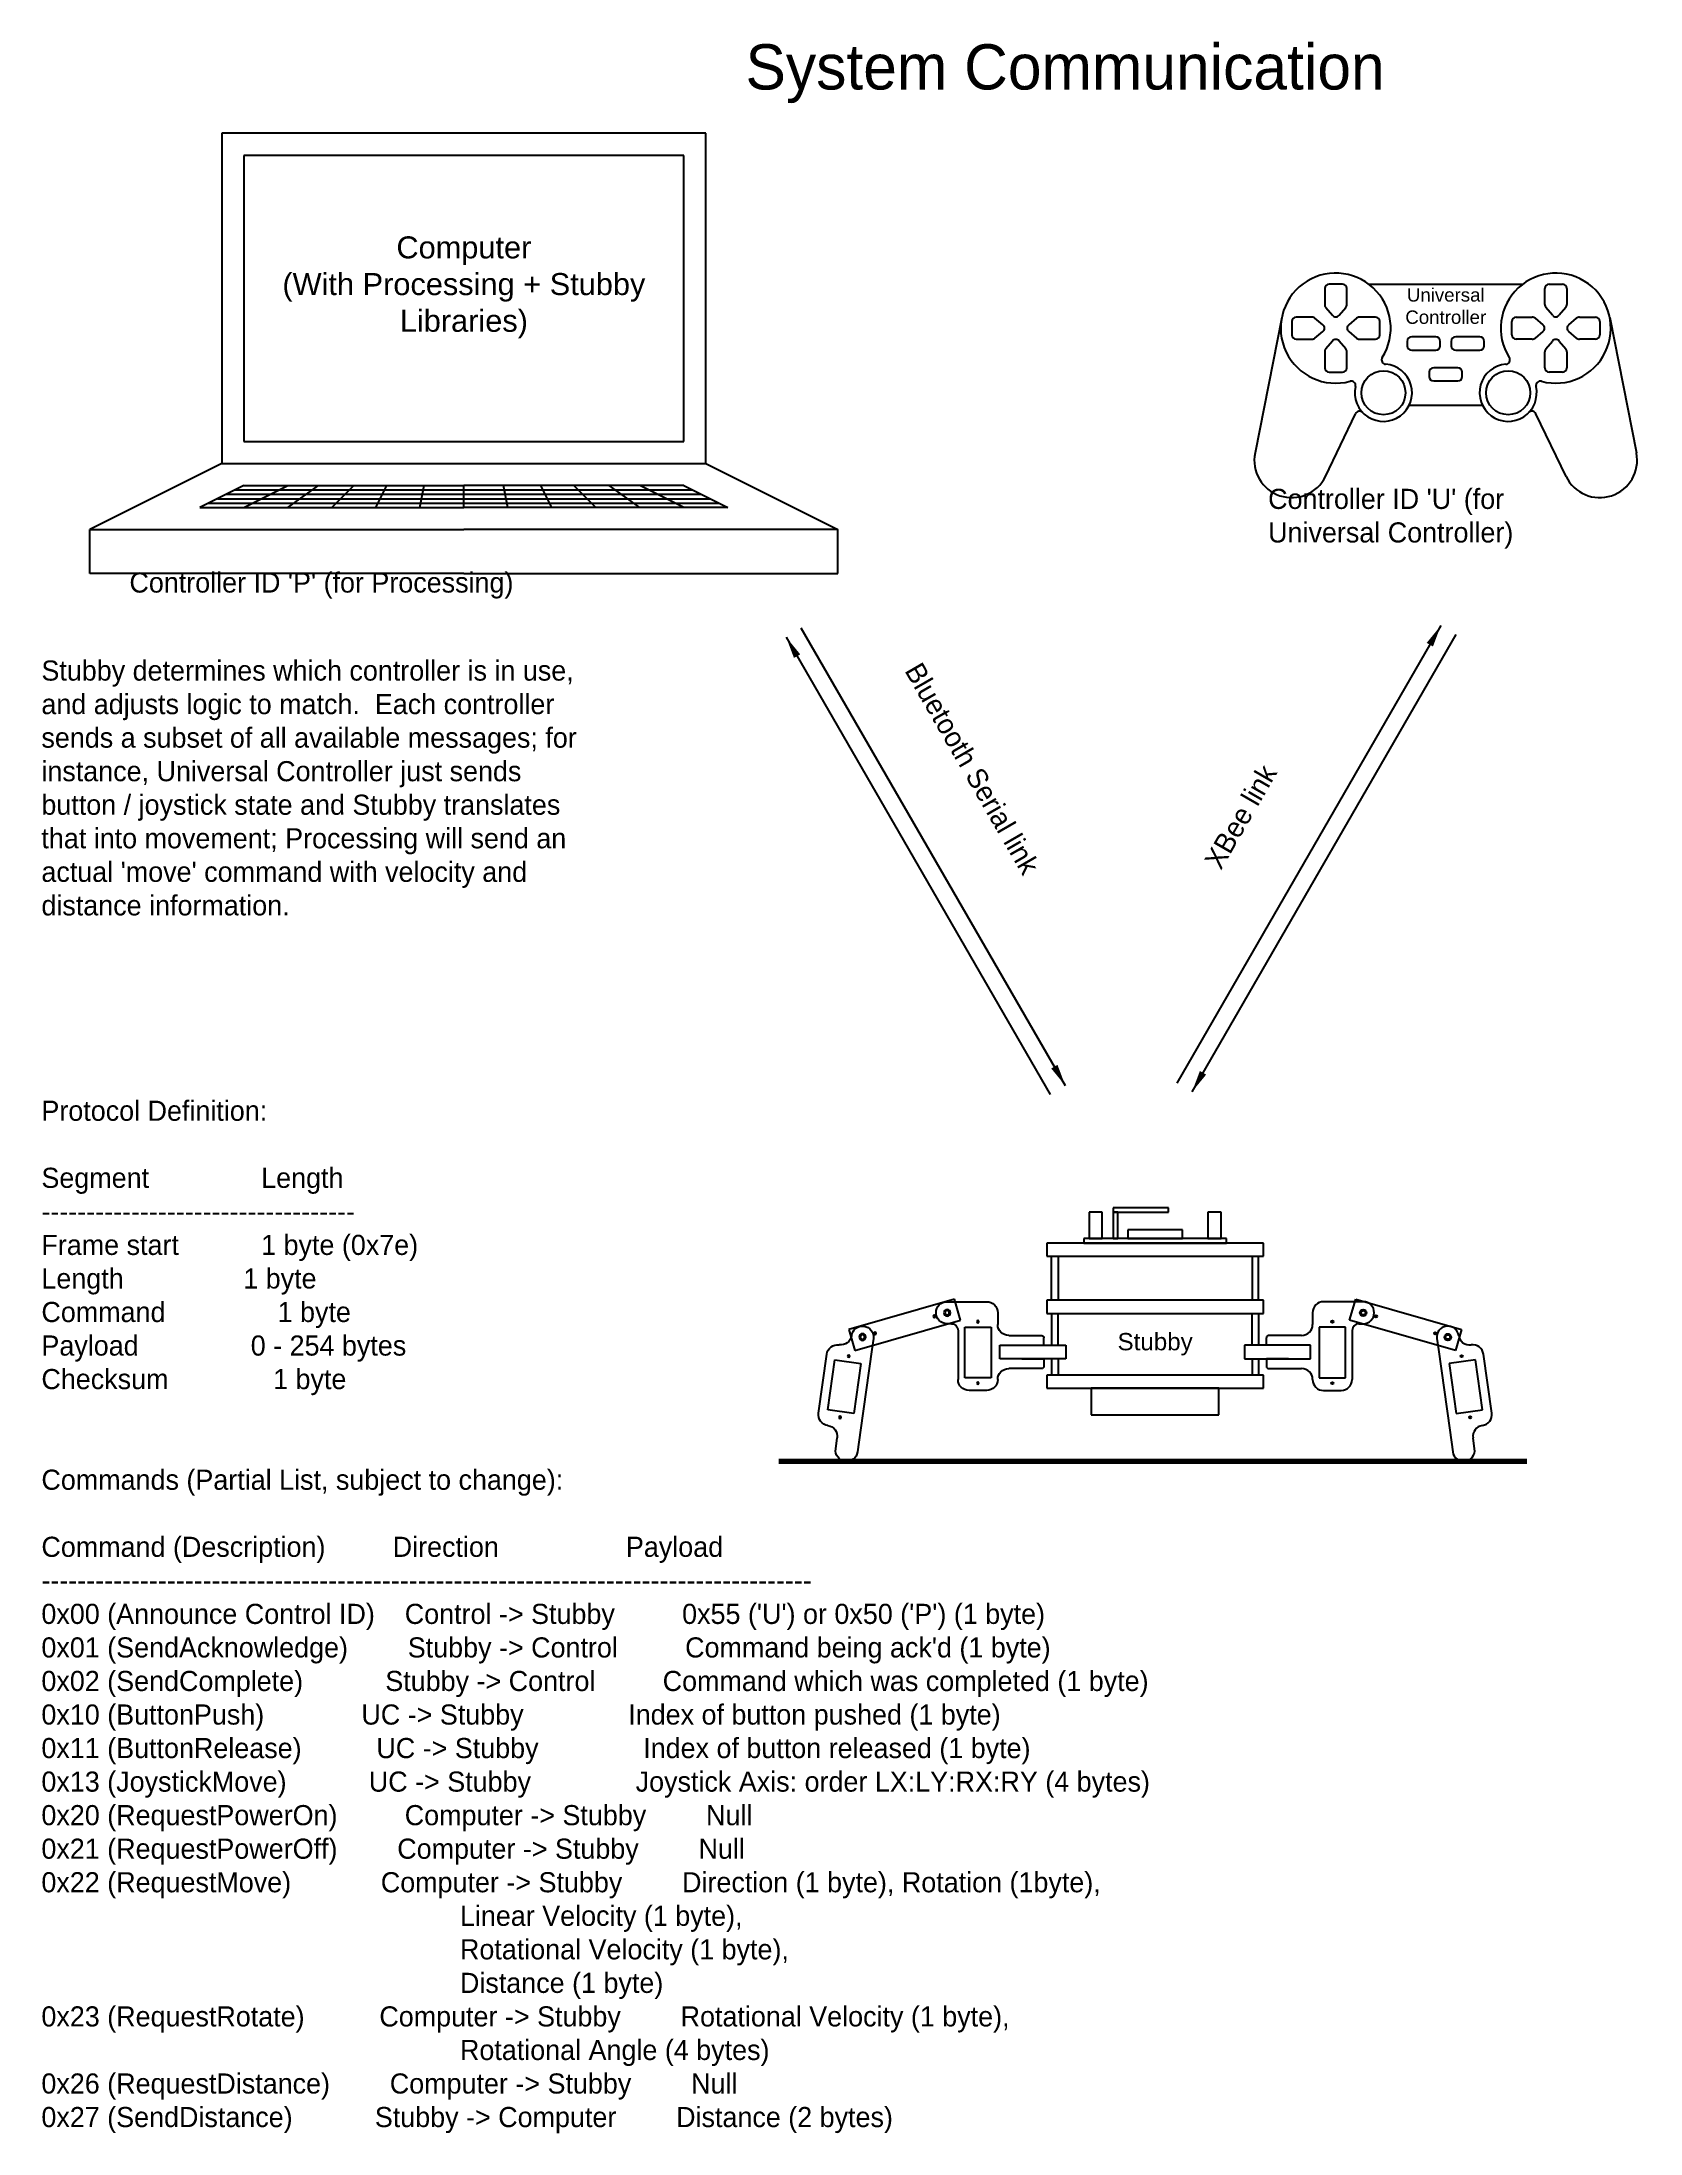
# Model space of a CAD drawing. Header units: millimetres. Extents: x 10 to 192, y 33 to 270.
import ezdxf

# ---------------------------------------------------------------- set-up
doc = ezdxf.new("R2010")
doc.units = ezdxf.units.MM
doc.layers.get('0').update_dxf_attribs({"linetype": 'CONTINUOUS', "lineweight": 25, "true_color": 0x000000})
doc.styles.get("Standard").update_dxf_attribs({"font": ''})
doc.styles.add('textstyle0', font='')
doc.styles.add('textstyle1', font='')
doc.styles.add('textstyle2', font='')
doc.styles.add('textstyle3', font='')
doc.styles.add('textstyle4', font='')
doc.styles.add('textstyle5', font='')
doc.styles.add('textstyle6', font='')
doc.styles.add('textstyle7', font='')
doc.styles.add('textstyle8', font='')
doc.styles.add('textstyle9', font='')
doc.styles.get('Standard').set_extended_font_data('txt')
doc.styles.get('textstyle0').set_extended_font_data('Arial')
doc.styles.get('textstyle1').set_extended_font_data('Arial')
doc.styles.get('textstyle2').set_extended_font_data('Arial')
doc.styles.get('textstyle3').set_extended_font_data('Droid Sans Mono')
doc.styles.get('textstyle4').set_extended_font_data('Droid Sans Mono')
doc.styles.get('textstyle5').set_extended_font_data('Droid Sans Mono')
doc.styles.get('textstyle6').set_extended_font_data('Droid Sans Mono')
doc.styles.get('textstyle7').set_extended_font_data('Droid Sans Mono')
doc.styles.get('textstyle8').set_extended_font_data('Droid Sans Mono')
doc.styles.get('textstyle9').set_extended_font_data('Droid Sans Mono')
doc.dimstyles.get("Standard").update_dxf_attribs({"dimtxt": 2.5, "dimasz": 2.5, "dimexe": 1.25, "dimexo": 0.625, "dimtad": 1, "dimtxsty": 'Standard', "dimcen": 2.5, "dimadec": 0, "dimazin": 0, "dimtfac": 1, "dimtmove": 0, "dimatfit": 3, "dimfxl": 1, "dimarcsym": 0})

# ---------------------------------------------------------------- blocks, each defined once
blk = doc.blocks.new('universal_controller')
for p, q in [((-15.62, -1.5), (-15.62, -3.32)), ((-13.63, -1), (-15.13, -1)), ((-13.12, -3.32), (-13.12, -1.5)), ((-10.62, -1), (6.88, -1)), ((9.38, -3.32), (9.38, -1.5)), ((9.88, -1), (11.38, -1)), ((11.88, -1.5), (11.88, -3.32)), ((-17.06, -4.75), (-18.88, -4.75)), ((-15.51, -3.64), (-14.76, -4.54)), ((-13.99, -4.54), (-13.24, -3.64)), ((-9.88, -4.75), (-11.69, -4.75)), ((6.12, -4.75), (7.94, -4.75)), ((10.24, -4.54), (9.49, -3.64)), ((11.76, -3.64), (11.01, -4.54)), ((13.31, -4.75), (15.12, -4.75)), ((-20.51, -4.79), (-23.54, -20.18)), ((-19.38, -5.25), (-19.38, -6.75)), ((-15.84, -5.62), (-16.74, -4.87)), ((-16.74, -7.13), (-15.84, -6.38)), ((-12.01, -4.87), (-12.91, -5.62)), ((-12.91, -6.38), (-12.01, -7.13)), ((-9.38, -6.75), (-9.38, -5.25)), ((-3, -7), (-5.75, -7)), ((2, -7), (-0.75, -7)), ((5.62, -6.75), (5.62, -5.25)), ((8.26, -4.87), (9.16, -5.62)), ((9.16, -6.38), (8.26, -7.13)), ((12.09, -5.62), (12.99, -4.87)), ((12.99, -7.13), (12.09, -6.38)), ((15.62, -5.25), (15.62, -6.75)), ((16.76, -4.79), (19.79, -20.18)), ((-18.88, -7.25), (-17.06, -7.25)), ((-15.62, -8.68), (-15.62, -10.5)), ((-14.76, -7.46), (-15.51, -8.36)), ((-13.24, -8.36), (-13.99, -7.46)), ((-13.12, -10.5), (-13.12, -8.68)), ((-11.69, -7.25), (-9.88, -7.25)), ((-6.25, -7.5), (-6.25, -8)), ((-5.75, -8.5), (-3, -8.5)), ((-2.5, -8), (-2.5, -7.5)), ((-1.25, -7.5), (-1.25, -8)), ((-0.75, -8.5), (2, -8.5)), ((2.5, -8), (2.5, -7.5)), ((7.94, -7.25), (6.12, -7.25)), ((9.38, -10.5), (9.38, -8.68)), ((9.49, -8.36), (10.24, -7.46)), ((11.01, -7.46), (11.76, -8.36)), ((11.88, -8.68), (11.88, -10.5)), ((15.12, -7.25), (13.31, -7.25)), ((-15.13, -11), (-13.63, -11)), ((-3.75, -11), (-3.75, -11.5)), ((-0.5, -10.5), (-3.25, -10.5)), ((0, -11.5), (0, -11)), ((11.38, -11), (9.88, -11)), ((-3.25, -12), (-0.5, -12)), ((-15.55, -22.84), (-12.12, -15.72)), ((-6.03, -14.75), (2.28, -14.75)), ((11.8, -22.84), (8.37, -15.72))]:
    blk.add_line(p, q)
for centre in [(-8.96, -13.34), (5.21, -13.34)]:
    blk.add_circle(centre, 2.5)
for centre, radius, start, end in [((-14.38, -6), 6.25, 327.7169, 285.0669), ((10.62, -6), 6.25, 254.9331, 212.2831), ((-15.13, -1.5), 0.5, 90, 180), ((-13.63, -1.5), 0.5, 0, 90), ((9.88, -1.5), 0.5, 90, 180), ((11.38, -1.5), 0.5, 360, 90), ((-18.88, -5.25), 0.5, 90, 180), ((-17.06, -5.25), 0.5, 50.1944, 90), ((-15.13, -3.32), 0.5, 180, 219.8056), ((-14.38, -4.22), 0.5, 219.8056, 320.1944), ((-13.63, -3.32), 0.5, 320.1944, 0), ((-11.69, -5.25), 0.5, 90, 129.8056), ((-9.88, -5.25), 0.5, 0, 90), ((6.12, -5.25), 0.5, 90, 180), ((7.94, -5.25), 0.5, 50.1944, 90), ((9.88, -3.32), 0.5, 180, 219.8056), ((10.62, -4.22), 0.5, 219.8056, 320.1944), ((11.38, -3.32), 0.5, 320.1944, 360), ((13.31, -5.25), 0.5, 90, 129.8056), ((15.12, -5.25), 0.5, 360, 90), ((-18.88, -6.75), 0.5, 180, 270), ((-16.16, -6), 0.5, 309.8056, 50.1944), ((-12.59, -6), 0.5, 129.8056, 230.1944), ((-9.88, -6.75), 0.5, 270, 0), ((-5.75, -7.5), 0.5, 90, 180), ((-3, -7.5), 0.5, 0, 90), ((-0.75, -7.5), 0.5, 90, 180), ((2, -7.5), 0.5, 0, 90), ((6.12, -6.75), 0.5, 180, 270), ((8.84, -6), 0.5, 309.8056, 50.1944), ((12.41, -6), 0.5, 129.8056, 230.1944), ((15.12, -6.75), 0.5, 270, 360), ((-17.06, -6.75), 0.5, 270, 309.8056), ((-15.13, -8.68), 0.5, 140.1944, 180), ((-14.38, -7.78), 0.5, 39.8056, 140.1944), ((-13.63, -8.68), 0.5, 0, 39.8056), ((-11.69, -6.75), 0.5, 230.1944, 270), ((-8.67, -9.61), 0.5, 147.7169, 265.5038), ((-5.75, -8), 0.5, 180, 270), ((-3, -8), 0.5, 270, 0), ((-0.75, -8), 0.5, 180, 270), ((2, -8), 0.5, 270, 0), ((4.92, -9.61), 0.5, 274.4962, 32.2831), ((7.94, -6.75), 0.5, 270, 309.8056), ((9.88, -8.68), 0.5, 140.1944, 180), ((10.62, -7.78), 0.5, 39.8056, 140.1944), ((11.38, -8.68), 0.5, 360, 39.8056), ((13.31, -6.75), 0.5, 230.1944, 270), ((-15.13, -10.5), 0.5, 180, 270), ((-13.63, -10.5), 0.5, 270, 0), ((-8.96, -13.34), 3.25, 167.28, 85.5038), ((-3.25, -11), 0.5, 90, 180), ((-3.25, -11.5), 0.5, 180, 270), ((-0.5, -11), 0.5, 0, 90), ((-0.5, -11.5), 0.5, 270, 0), ((5.21, -13.34), 3.25, 94.4962, 12.72), ((9.88, -10.5), 0.5, 180, 270), ((11.38, -10.5), 0.5, 270, 360), ((-12.62, -12.52), 0.5, 347.28, 105.0669), ((8.87, -12.52), 0.5, 74.9331, 192.72), ((-11.67, -15.94), 0.5, 43.8198, 154.2982), ((7.92, -15.94), 0.5, 25.7018, 136.1802), ((-19.38, -21), 4.25, 168.8319, 334.2982), ((15.62, -21), 4.25, 205.7018, 11.1681)]:
    blk.add_arc(centre, radius, start, end)
at = {"insert": (-1.88, -3.5), "char_height": 1.25, "attachment_point": 5, "style": 'textstyle1'}
blk.add_mtext('\\H1.51786;Universal\\PController', dxfattribs=at)
blk = doc.blocks.new('computer')
for p, q in [((27.5, 22.5), (-27.5, 22.5)), ((-27.5, 22.5), (-27.5, -15)), ((27.5, -15), (27.5, 22.5)), ((25, 20), (-25, 20)), ((-25, 20), (-25, -12.5)), ((25, -12.5), (25, 20)), ((-25, -12.5), (25, -12.5)), ((-27.5, -15), (-42.5, -22.5)), ((-27.5, -15), (27.5, -15)), ((27.5, -15), (42.5, -22.5)), ((-25, -17.5), (-30, -20)), ((-28, -19), (28, -19)), ((-27, -18.5), (27, -18.5)), ((-26, -18), (26, -18)), ((-25, -17.5), (0, -17.5)), ((-25, -20), (-20, -17.5)), ((-20, -20), (-16.5, -17.5)), ((-15, -20), (-12.5, -17.5)), ((-10, -20), (-8.75, -17.5)), ((-5, -20), (-4.5, -17.5)), ((0, -20), (0, -17.5)), ((25, -17.5), (0, -17.5)), ((0, -20), (0, -17.5)), ((5, -20), (4.5, -17.5)), ((10, -20), (8.75, -17.5)), ((15, -20), (12.5, -17.5)), ((20, -20), (16.5, -17.5)), ((25, -20), (20, -17.5)), ((25, -17.5), (30, -20)), ((-30, -20), (0, -20)), ((-29, -19.5), (29, -19.5)), ((30, -20), (0, -20)), ((-42.5, -22.5), (0, -22.5)), ((-42.5, -27.5), (-42.5, -22.5)), ((-42.5, -22.5), (-42.5, -22.5)), ((42.5, -22.5), (0, -22.5)), ((42.5, -27.5), (42.5, -22.5)), ((42.5, -22.5), (42.5, -22.5)), ((0, -27.5), (-42.5, -27.5)), ((0, -27.5), (42.5, -27.5))]:
    blk.add_line(p, q)
at = {"insert": (0, 5), "char_height": 1.25, "attachment_point": 5, "style": 'textstyle2'}
blk.add_mtext('\\H2.5;Computer\\P(With Processing + Stubby \\PLibraries)', dxfattribs=at)
blk = doc.blocks.new('servo_mount')
for p, q in [((-6, 11.5), (-6, -11.5)), ((6, 11.5), (-6, 11.5)), ((-6, 11.5), (-6, -11.5)), ((6, 11.5), (-6, 11.5)), ((-6, 11.5), (-6, -11.5)), ((6, 11.5), (-6, 11.5)), ((6, -11.5), (6, 11.5)), ((6, -11.5), (6, 11.5)), ((6, -11.5), (6, 11.5)), ((-6, -11.5), (6, -11.5)), ((-6, -11.5), (6, -11.5)), ((-6, -11.5), (6, -11.5))]:
    blk.add_line(p, q)
for centre in [(0, 14), (0, 14), (0, 14), (0, -14), (0, -14), (0, -14)]:
    blk.add_circle(centre, 0.5)
blk = doc.blocks.new('tibia')
for p, q in [((-5, 0), (-5, -5)), ((-5, 0), (-5, -5)), ((-5, 0), (-5, -5)), ((-5, 0), (-5, -5)), ((0, 5), (0, 5)), ((0, 5), (0, 5)), ((0, 5), (0, 5)), ((0, 5), (0, 5)), ((5, 0), (5, 0)), ((5, 0), (5, 0)), ((5, 0), (5, 0)), ((5, 0), (5, 0)), ((-5, -5), (-5, -42)), ((-5, -5), (-5, -42)), ((-5, -5), (-5, -42)), ((-5, -5), (-5, -42)), ((10, -5), (10, -5)), ((10, -5), (10, -5)), ((10, -5), (10, -5)), ((10, -5), (10, -5)), ((15, -37), (15, -10)), ((15, -37), (15, -10)), ((15, -37), (15, -10)), ((15, -37), (15, -10)), ((-5, -42), (-5, -52)), ((-5, -42), (-5, -52)), ((-5, -42), (-5, -52)), ((-5, -42), (-5, -52)), ((5, -52), (5, -47)), ((5, -52), (5, -47)), ((5, -52), (5, -47)), ((5, -52), (5, -47)), ((10, -42), (10, -42)), ((10, -42), (10, -42)), ((10, -42), (10, -42)), ((10, -42), (10, -42)), ((0, -57), (0, -57)), ((0, -57), (0, -57)), ((0, -57), (0, -57)), ((0, -57), (0, -57))]:
    blk.add_line(p, q)
blk.add_circle((0, 0), 1.5)
blk.add_circle((0, 0), 1.5)
blk.add_circle((0, 0), 1.5)
blk.add_circle((0, 0), 1.5)
for centre, start, end in [((0, 0), 90, 180), ((0, 0), 90, 180), ((0, 0), 90, 180), ((0, 0), 90, 180), ((0, 0), 0, 90), ((0, 0), 0, 90), ((0, 0), 0, 90), ((0, 0), 0, 90), ((10, 0), 180, 270), ((10, 0), 180, 270), ((10, 0), 180, 270), ((10, 0), 180, 270), ((10, -10), 0, 90), ((10, -10), 0, 90), ((10, -10), 0, 90), ((10, -10), 0, 90), ((10, -37), 270, 0), ((10, -37), 270, 0), ((10, -37), 270, 0), ((10, -37), 270, 0), ((10, -47), 90, 180), ((10, -47), 90, 180), ((10, -47), 90, 180), ((10, -47), 90, 180), ((0, -52), 180, 270), ((0, -52), 180, 270), ((0, -52), 180, 270), ((0, -52), 180, 270), ((0, -52), 270, 0), ((0, -52), 270, 0), ((0, -52), 270, 0), ((0, -52), 270, 0)]:
    blk.add_arc(centre, 5, start, end)
blk.add_blockref('servo_mount', (5, -23.5))
blk.add_blockref('servo_mount', (5, -23.5))
blk.add_blockref('servo_mount', (5, -23.5))
blk.add_blockref('servo_mount', (5, -23.5))
blk = doc.blocks.new('femur_tibia')
for p, q in [((-25, -5), (-25, 5)), ((-25, 5), (25, 5)), ((-25, -5), (-25, 5)), ((-25, 5), (25, 5)), ((-25, -5), (-25, 5)), ((-25, 5), (25, 5)), ((-25, -5), (-25, 5)), ((-25, 5), (25, 5)), ((25, 5), (25, -5)), ((25, 5), (25, -5)), ((25, 5), (25, -5)), ((25, 5), (25, -5)), ((25, -5), (-25, -5)), ((25, -5), (-25, -5)), ((25, -5), (-25, -5)), ((25, -5), (-25, -5))]:
    blk.add_line(p, q)
for centre, radius in [((-20, 0), 1), ((-20, 0), 1), ((-20, 0), 1), ((-20, 0), 1), ((-14, 0), 0.5), ((-14, 0), 0.5), ((-14, 0), 0.5), ((-14, 0), 0.5), ((14, 0), 0.5), ((14, 0), 0.5), ((14, 0), 0.5), ((14, 0), 0.5), ((20, 0), 1), ((20, 0), 1), ((20, 0), 1), ((20, 0), 1)]:
    blk.add_circle(centre, radius)
blk = doc.blocks.new('femur_vertical')
for p, q in [((29, 22.825), (16, 22.825)), ((29, 22.825), (16, 22.825)), ((34, 22.825), (29, 22.825)), ((34, 22.825), (29, 22.825)), ((11, 17.825), (11, 12.5)), ((11, 17.825), (11, 12.5)), ((29, 9.825), (29, -12.5)), ((29, 9.825), (29, -12.5)), ((32, 12.825), (34, 12.825)), ((32, 12.825), (34, 12.825)), ((39, 17.825), (39, 17.825)), ((39, 17.825), (39, 17.825)), ((39, 17.825), (39, 17.825)), ((39, 17.825), (39, 17.825)), ((-10, 3.175), (-10, 6.5)), ((-10, 3.175), (-10, 6.5)), ((0, 3.175), (-10, 3.175)), ((0, 3.175), (-10, 3.175)), ((0, 3.175), (-10, 3.175)), ((0, 3.175), (-10, 3.175)), ((6, 7.5), (-9, 7.5)), ((6, 7.5), (-9, 7.5)), ((0, -3.175), (-10, -3.175)), ((-10, -3.175), (-10, -6.5)), ((0, -3.175), (-10, -3.175)), ((0, -3.175), (-10, -3.175)), ((-10, -3.175), (-10, -6.5)), ((0, -3.175), (-10, -3.175)), ((-9, -7.5), (6, -7.5)), ((-9, -7.5), (6, -7.5)), ((16, -17.5), (24, -17.5)), ((16, -17.5), (24, -17.5))]:
    blk.add_line(p, q)
at = {"color": 7, "true_color": 0x000000}
for p, q in [((10, 3.175), (-20, 3.175)), ((-20, 3.175), (-20, -3.175)), ((10, 3.175), (-20, 3.175)), ((-20, 3.175), (-20, -3.175)), ((10, -3.175), (10, 3.175)), ((10, -3.175), (10, 3.175)), ((-20, -3.175), (10, -3.175)), ((-20, -3.175), (10, -3.175))]:
    blk.add_line(p, q, dxfattribs=at)
blk.add_circle((34, 17.825), 1.5)
blk.add_circle((34, 17.825), 1.5)
blk.add_circle((34, 17.825), 1.5)
blk.add_circle((34, 17.825), 1.5)
for centre, radius, start, end in [((16, 17.825), 5, 90, 180), ((16, 17.825), 5, 90, 180), ((34, 17.825), 5, 0, 90), ((34, 17.825), 5, 0, 90), ((6, 12.5), 5, 270, 0), ((6, 12.5), 5, 270, 0), ((32, 9.825), 3, 90, 180), ((32, 9.825), 3, 90, 180), ((34, 17.825), 5, 270, 0), ((34, 17.825), 5, 270, 0), ((-9, 6.5), 1, 90, 180), ((-9, 6.5), 1, 90, 180), ((-9, -6.5), 1, 180, 270), ((-9, -6.5), 1, 180, 270), ((6, -12.5), 5, 0, 90), ((6, -12.5), 5, 0, 90), ((16, -12.5), 5, 180, 270), ((16, -12.5), 5, 180, 270), ((24, -12.5), 5, 270, 0), ((24, -12.5), 5, 270, 0)]:
    blk.add_arc(centre, radius, start, end)
blk.add_blockref('servo_mount', (20, -0.175))
blk.add_blockref('servo_mount', (20, -0.175))
blk = doc.blocks.new('stubby')
for p, q in [((1.5, -4.5), (-4.75, -4.5)), ((-4.75, -4.5), (-4.75, -5)), ((1.5, -5), (1.5, -4.5)), ((-6, -5), (-7.5, -5)), ((-7.5, -5), (-7.5, -8)), ((-6, -8), (-6, -5)), ((-4.25, -5), (-4.75, -5)), ((-4.75, -5), (-4.75, -8)), ((-4.75, -5), (1.5, -5)), ((-4.25, -8), (-4.25, -5)), ((3.12, -7), (-3.12, -7)), ((-3.12, -7), (-3.12, -8)), ((3.12, -8), (3.12, -7)), ((7.5, -5), (6, -5)), ((6, -5), (6, -8)), ((7.5, -8), (7.5, -5)), ((12.31, -8.5), (-12.31, -8.5)), ((-12.31, -8.5), (-12.31, -10)), ((8.12, -8), (-8.12, -8)), ((-8.12, -8), (-8.12, -8.5)), ((-8.12, -8.5), (8.12, -8.5)), ((-7.5, -8), (-6, -8)), ((-4.75, -8), (-4.25, -8)), ((-3.12, -8), (3.12, -8)), ((6, -8), (7.5, -8)), ((8.12, -8.5), (8.12, -8)), ((12.31, -10), (12.31, -8.5)), ((-12.31, -10), (12.31, -10)), ((-11.76, -15), (-11.76, -10)), ((-11.01, -10), (-11.01, -15)), ((11.01, -10), (11.01, -15)), ((11.76, -15), (11.76, -10)), ((12.31, -15), (-12.31, -15)), ((-12.31, -15), (-12.31, -16.5)), ((-12.31, -16.5), (12.31, -16.5)), ((-11.76, -16.5), (-11.76, -20.09)), ((-11.01, -20.09), (-11.01, -16.5)), ((11.01, -20.09), (11.01, -16.5)), ((11.76, -16.5), (11.76, -20.09)), ((12.31, -16.5), (12.31, -15)), ((12.31, -23.5), (-12.31, -23.5)), ((-12.31, -23.5), (-12.31, -25)), ((-11.76, -21.67), (-11.76, -23.5)), ((-11.01, -21.67), (-11.01, -23.5)), ((11.01, -21.67), (11.01, -23.5)), ((11.76, -21.67), (11.76, -23.5)), ((12.31, -25), (12.31, -23.5)), ((-12.31, -25), (12.31, -25)), ((7.25, -25), (-7.25, -25)), ((-7.25, -25), (-7.25, -28)), ((7.25, -28), (7.25, -25)), ((-7.25, -28), (7.25, -28))]:
    blk.add_line(p, q)
at = {"lineweight": 70}
blk.add_line((-42.75, -33.29), (42.25, -33.29), dxfattribs=at)
at = {"xscale": 0.25}
for name, p, yscale, rotation in [('femur_tibia', (-28.45, -17.8), -0.25, 15.999999999999993), ('femur_vertical', (-15.14, -20.88), -0.25, 180), ('femur_vertical', (15.14, -20.88), 0.25, 360), ('femur_tibia', (28.45, -17.8), 0.25, 164), ('tibia', (-33.25, -19.18), -0.25, 172.00000000000006), ('tibia', (33.25, -19.18), 0.25, 368)]:
    blk.add_blockref(name, p, dxfattribs=dict(at, yscale=yscale, rotation=rotation))
at = {"insert": (0, -20), "char_height": 1.25, "attachment_point": 5, "style": 'textstyle0'}
blk.add_mtext('\\H1.96429;Stubby', dxfattribs=at)

msp = doc.modelspace()

# ---------------------------------------------------------------- block references
for name, p in [('computer', (58, 237.38)), ('universal_controller', (171.44, 243.75)), ('stubby', (136.54, 142.33))]:
    msp.add_blockref(name, p)

# ---------------------------------------------------------------- texts
at = {"char_height": 8, "attachment_point": 1}
for s, insert, style in [('\\H5.14286;System Communication', (90, 270), 'textstyle9'), ("\\H2.28571;Controller ID 'U' (for \\PUniversal Controller)", (149.38, 219.5), 'textstyle5'), ("\\H2.28571;Controller ID 'P' (for Processing)", (20, 210), 'textstyle4'), ("\\H2.28571;Stubby determines which controller is in use,\\Pand adjusts logic to match.  Each controller \\Psends a subset of all available messages; for \\Pinstance, Universal Controller just sends \\Pbutton / joystick state and Stubby translates \\Pthat into movement; Processing will send an \\Pactual 'move' command with velocity and \\Pdistance information.\\P", (10, 200), 'textstyle8'), ("\\H2.28571;Protocol Definition:\\P\\PSegment               Length\\P-----------------------------------\\PFrame start           1 byte (0x7e)\\PLength                1 byte\\PCommand               1 byte\\PPayload               0 - 254 bytes\\PChecksum              1 byte\\P\\P\\PCommands (Partial List, subject to change):\\P\\PCommand (Description)         Direction                 Payload\\P--------------------------------------------------------------------------------------\\P0x00 (Announce Control ID)    Control -> Stubby         0x55 ('U') or 0x50 ('P') (1 byte)\\P0x01 (SendAcknowledge)        Stubby -> Control         Command being ack'd (1 byte)\\P0x02 (SendComplete)           Stubby -> Control         Command which was completed (1 byte)\\P0x10 (ButtonPush)             UC -> Stubby              Index of button pushed (1 byte)\\P0x11 (ButtonRelease)          UC -> Stubby              Index of button released (1 byte)\\P0x13 (JoystickMove)           UC -> Stubby              Joystick Axis: order LX:LY:RX:RY (4 bytes)\\P0x20 (RequestPowerOn)         Computer -> Stubby        Null\\P0x21 (RequestPowerOff)        Computer -> Stubby        Null\\P0x22 (RequestMove)            Computer -> Stubby        Direction (1 byte), Rotation (1byte),\\P                                                        Linear Velocity (1 byte),\\P                                                        Rotational Velocity (1 byte),\\P                                                        Distance (1 byte)\\P0x23 (RequestRotate)          Computer -> Stubby        Rotational Velocity (1 byte), \\P                                                        Rotational Angle (4 bytes)\\P0x26 (RequestDistance)        Computer -> Stubby        Null\\P0x27 (SendDistance)           Stubby -> Computer        Distance (2 bytes)", (10, 150), 'textstyle3')]:
    msp.add_mtext(s, dxfattribs=dict(at, insert=insert, style=style))
for s, insert, rotation, style in [('\\H2.28571;Bluetooth Serial link', (110, 200), 300, 'textstyle6'), ('\\H2.28571;XBee link', (142.03, 177.24), 60, 'textstyle7')]:
    msp.add_mtext(s, dxfattribs=dict(at, insert=insert, rotation=rotation, style=style))

# ---------------------------------------------------------------- leaders
at = {"lineweight": 50}
for points in [[(94.61, 202.66), (124.61, 150.7)], [(126.34, 151.7), (96.34, 203.66)], [(169, 203.96), (139, 152)], [(140.73, 151), (170.73, 202.96)]]:
    msp.add_leader(points, dimstyle='Standard', dxfattribs=at)

doc.saveas('drawing.dxf')
